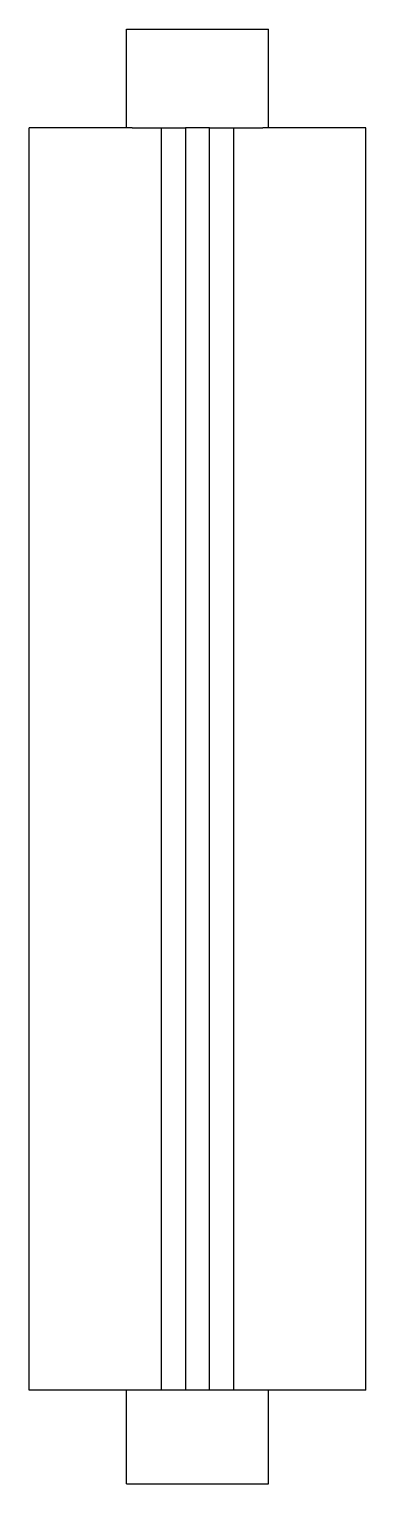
# Model space of a CAD drawing. Header units: metres. Extents: x 0 to 14, y -60.5 to 0.
import ezdxf

# ---------------------------------------------------------------- set-up
doc = ezdxf.new("R2010")
doc.units = ezdxf.units.M

msp = doc.modelspace()

# ---------------------------------------------------------------- linework, layer by layer
for points in [[(4.05, 0), (4.055, 0), (4.06, 0), (4.066, 0), (4.075, 0), (4.091, 0), (4.106, 0), (4.122, 0), (4.146, 0), (4.172, 0), (4.197, 0), (4.226, 0), (4.261, 0), (4.297, 0), (4.332, 0), (4.374, 0), (4.419, 0), (4.464, 0), (4.51, 0), (4.563, 0), (4.617, 0), (4.671, 0), (4.729, 0), (4.791, 0), (4.852, 0), (4.914, 0), (4.983, 0), (5.052, 0), (5.121, 0), (5.193, 0), (5.269, 0), (5.344, 0), (5.42, 0), (5.5, 0), (5.581, 0), (5.662, 0), (5.744, 0), (5.83, 0), (5.916, 0), (6.001, 0), (6.089, 0), (6.178, 0), (6.267, 0), (6.357, 0), (6.448, 0), (6.539, 0), (6.631, 0), (6.723, 0), (6.815, 0), (6.908, 0), (7, 0)], [(4.05, -4.1), (4.05, -4.018), (4.05, -3.936), (4.05, -3.854), (4.05, -3.772), (4.05, -3.69), (4.05, -3.608), (4.05, -3.526), (4.05, -3.444), (4.05, -3.362), (4.05, -3.28), (4.05, -3.198), (4.05, -3.116), (4.05, -3.034), (4.05, -2.952), (4.05, -2.87), (4.05, -2.788), (4.05, -2.706), (4.05, -2.624), (4.05, -2.542), (4.05, -2.46), (4.05, -2.378), (4.05, -2.296), (4.05, -2.214), (4.05, -2.132), (4.05, -2.05), (4.05, -1.968), (4.05, -1.886), (4.05, -1.804), (4.05, -1.722), (4.05, -1.64), (4.05, -1.558), (4.05, -1.476), (4.05, -1.394), (4.05, -1.312), (4.05, -1.23), (4.05, -1.148), (4.05, -1.066), (4.05, -0.984), (4.05, -0.902), (4.05, -0.82), (4.05, -0.738), (4.05, -0.656), (4.05, -0.574), (4.05, -0.492), (4.05, -0.41), (4.05, -0.328), (4.05, -0.246), (4.05, -0.164), (4.05, -0.082), (4.05, 0)], [(7, 0), (7.092, 0), (7.185, 0), (7.277, 0), (7.369, 0), (7.461, 0), (7.552, 0), (7.643, 0), (7.733, 0), (7.822, 0), (7.911, 0), (7.999, 0), (8.084, 0), (8.17, 0), (8.256, 0), (8.338, 0), (8.419, 0), (8.5, 0), (8.58, 0), (8.656, 0), (8.731, 0), (8.807, 0), (8.879, 0), (8.948, 0), (9.017, 0), (9.086, 0), (9.148, 0), (9.209, 0), (9.271, 0), (9.329, 0), (9.383, 0), (9.437, 0), (9.49, 0), (9.536, 0), (9.581, 0), (9.626, 0), (9.668, 0), (9.703, 0), (9.739, 0), (9.774, 0), (9.803, 0), (9.828, 0), (9.854, 0), (9.878, 0), (9.894, 0), (9.909, 0), (9.925, 0), (9.934, 0), (9.94, 0), (9.945, 0), (9.95, 0)], [(9.95, -4.1), (9.95, -4.018), (9.95, -3.936), (9.95, -3.854), (9.95, -3.772), (9.95, -3.69), (9.95, -3.608), (9.95, -3.526), (9.95, -3.444), (9.95, -3.362), (9.95, -3.28), (9.95, -3.198), (9.95, -3.116), (9.95, -3.034), (9.95, -2.952), (9.95, -2.87), (9.95, -2.788), (9.95, -2.706), (9.95, -2.624), (9.95, -2.542), (9.95, -2.46), (9.95, -2.378), (9.95, -2.296), (9.95, -2.214), (9.95, -2.132), (9.95, -2.05), (9.95, -1.968), (9.95, -1.886), (9.95, -1.804), (9.95, -1.722), (9.95, -1.64), (9.95, -1.558), (9.95, -1.476), (9.95, -1.394), (9.95, -1.312), (9.95, -1.23), (9.95, -1.148), (9.95, -1.066), (9.95, -0.984), (9.95, -0.902), (9.95, -0.82), (9.95, -0.738), (9.95, -0.656), (9.95, -0.574), (9.95, -0.492), (9.95, -0.41), (9.95, -0.328), (9.95, -0.246), (9.95, -0.164), (9.95, -0.082), (9.95, 0)], [(0, -56.6), (0, -55.55), (0, -54.5), (0, -53.45), (0, -52.4), (0, -51.35), (0, -50.3), (0, -49.25), (0, -48.2), (0, -47.15), (0, -46.1), (0, -45.05), (0, -44), (0, -42.95), (0, -41.9), (0, -40.85), (0, -39.8), (0, -38.75), (0, -37.7), (0, -36.65), (0, -35.6), (0, -34.55), (0, -33.5), (0, -32.45), (0, -31.4), (0, -30.35), (0, -29.3), (0, -28.25), (0, -27.2), (0, -26.15), (0, -25.1), (0, -24.05), (0, -23), (0, -21.95), (0, -20.9), (0, -19.85), (0, -18.8), (0, -17.75), (0, -16.7), (0, -15.65), (0, -14.6), (0, -13.55), (0, -12.5), (0, -11.45), (0, -10.4), (0, -9.35), (0, -8.3), (0, -7.25), (0, -6.2), (0, -5.15), (0, -4.1)], [(4.278, -4.1), (4.13, -4.1), (3.981, -4.1), (3.833, -4.1), (3.688, -4.1), (3.546, -4.1), (3.404, -4.1), (3.262, -4.1), (3.126, -4.1), (2.992, -4.1), (2.857, -4.1), (2.725, -4.1), (2.599, -4.1), (2.473, -4.1), (2.347, -4.1), (2.227, -4.1), (2.11, -4.1), (1.993, -4.1), (1.877, -4.1), (1.77, -4.1), (1.663, -4.1), (1.556, -4.1), (1.455, -4.1), (1.359, -4.1), (1.263, -4.1), (1.167, -4.1), (1.082, -4.1), (0.997, -4.1), (0.912, -4.1), (0.832, -4.1), (0.76, -4.1), (0.687, -4.1), (0.614, -4.1), (0.552, -4.1), (0.492, -4.1), (0.431, -4.1), (0.375, -4.1), (0.328, -4.1), (0.28, -4.1), (0.233, -4.1), (0.195, -4.1), (0.161, -4.1), (0.127, -4.1), (0.095, -4.1), (0.074, -4.1), (0.054, -4.1), (0.033, -4.1), (0.021, -4.1), (0.014, -4.1), (0.007, -4.1), (0, -4.1)], [(4.278, -4.1), (4.32, -4.1), (4.362, -4.1), (4.405, -4.1), (4.446, -4.1), (4.487, -4.1), (4.527, -4.1), (4.568, -4.1), (4.607, -4.1), (4.645, -4.1), (4.684, -4.1), (4.721, -4.1), (4.757, -4.1), (4.793, -4.1), (4.83, -4.1), (4.864, -4.1), (4.897, -4.1), (4.931, -4.1), (4.964, -4.1), (4.994, -4.1), (5.025, -4.1), (5.055, -4.1), (5.084, -4.1), (5.112, -4.1), (5.139, -4.1), (5.167, -4.1), (5.191, -4.1), (5.215, -4.1), (5.239, -4.1), (5.262, -4.1), (5.283, -4.1), (5.304, -4.1), (5.325, -4.1), (5.342, -4.1), (5.36, -4.1), (5.377, -4.1), (5.393, -4.1), (5.406, -4.1), (5.42, -4.1), (5.433, -4.1), (5.444, -4.1), (5.454, -4.1), (5.464, -4.1), (5.473, -4.1), (5.479, -4.1), (5.485, -4.1), (5.49, -4.1), (5.494, -4.1), (5.496, -4.1), (5.498, -4.1), (5.5, -4.1)], [(5.5, -56.6), (5.5, -55.55), (5.5, -54.5), (5.5, -53.45), (5.5, -52.4), (5.5, -51.35), (5.5, -50.3), (5.5, -49.25), (5.5, -48.2), (5.5, -47.15), (5.5, -46.1), (5.5, -45.05), (5.5, -44), (5.5, -42.95), (5.5, -41.9), (5.5, -40.85), (5.5, -39.8), (5.5, -38.75), (5.5, -37.7), (5.5, -36.65), (5.5, -35.6), (5.5, -34.55), (5.5, -33.5), (5.5, -32.45), (5.5, -31.4), (5.5, -30.35), (5.5, -29.3), (5.5, -28.25), (5.5, -27.2), (5.5, -26.15), (5.5, -25.1), (5.5, -24.05), (5.5, -23), (5.5, -21.95), (5.5, -20.9), (5.5, -19.85), (5.5, -18.8), (5.5, -17.75), (5.5, -16.7), (5.5, -15.65), (5.5, -14.6), (5.5, -13.55), (5.5, -12.5), (5.5, -11.45), (5.5, -10.4), (5.5, -9.35), (5.5, -8.3), (5.5, -7.25), (5.5, -6.2), (5.5, -5.15), (5.5, -4.1)], [(5.5, -4.1), (5.52, -4.1), (5.54, -4.1), (5.56, -4.1), (5.58, -4.1), (5.6, -4.1), (5.62, -4.1), (5.64, -4.1), (5.66, -4.1), (5.68, -4.1), (5.7, -4.1), (5.72, -4.1), (5.74, -4.1), (5.76, -4.1), (5.78, -4.1), (5.8, -4.1), (5.82, -4.1), (5.84, -4.1), (5.86, -4.1), (5.88, -4.1), (5.9, -4.1), (5.92, -4.1), (5.94, -4.1), (5.96, -4.1), (5.98, -4.1), (6, -4.1), (6.02, -4.1), (6.04, -4.1), (6.06, -4.1), (6.08, -4.1), (6.1, -4.1), (6.12, -4.1), (6.14, -4.1), (6.16, -4.1), (6.18, -4.1), (6.2, -4.1), (6.22, -4.1), (6.24, -4.1), (6.26, -4.1), (6.28, -4.1), (6.3, -4.1), (6.32, -4.1), (6.34, -4.1), (6.36, -4.1), (6.38, -4.1), (6.4, -4.1), (6.42, -4.1), (6.44, -4.1), (6.46, -4.1), (6.48, -4.1), (6.5, -4.1)], [(7.5, -4.1), (7.48, -4.1), (7.46, -4.1), (7.44, -4.1), (7.42, -4.1), (7.4, -4.1), (7.38, -4.1), (7.36, -4.1), (7.34, -4.1), (7.32, -4.1), (7.3, -4.1), (7.28, -4.1), (7.26, -4.1), (7.24, -4.1), (7.22, -4.1), (7.2, -4.1), (7.18, -4.1), (7.16, -4.1), (7.14, -4.1), (7.12, -4.1), (7.1, -4.1), (7.08, -4.1), (7.06, -4.1), (7.04, -4.1), (7.02, -4.1), (7, -4.1), (6.98, -4.1), (6.96, -4.1), (6.94, -4.1), (6.92, -4.1), (6.9, -4.1), (6.88, -4.1), (6.86, -4.1), (6.84, -4.1), (6.82, -4.1), (6.8, -4.1), (6.78, -4.1), (6.76, -4.1), (6.74, -4.1), (6.72, -4.1), (6.7, -4.1), (6.68, -4.1), (6.66, -4.1), (6.64, -4.1), (6.62, -4.1), (6.6, -4.1), (6.58, -4.1), (6.56, -4.1), (6.54, -4.1), (6.52, -4.1), (6.5, -4.1)], [(6.5, -4.1), (6.5, -5.15), (6.5, -6.2), (6.5, -7.25), (6.5, -8.3), (6.5, -9.35), (6.5, -10.4), (6.5, -11.45), (6.5, -12.5), (6.5, -13.55), (6.5, -14.6), (6.5, -15.65), (6.5, -16.7), (6.5, -17.75), (6.5, -18.8), (6.5, -19.85), (6.5, -20.9), (6.5, -21.95), (6.5, -23), (6.5, -24.05), (6.5, -25.1), (6.5, -26.15), (6.5, -27.2), (6.5, -28.25), (6.5, -29.3), (6.5, -30.35), (6.5, -31.4), (6.5, -32.45), (6.5, -33.5), (6.5, -34.55), (6.5, -35.6), (6.5, -36.65), (6.5, -37.7), (6.5, -38.75), (6.5, -39.8), (6.5, -40.85), (6.5, -41.9), (6.5, -42.95), (6.5, -44), (6.5, -45.05), (6.5, -46.1), (6.5, -47.15), (6.5, -48.2), (6.5, -49.25), (6.5, -50.3), (6.5, -51.35), (6.5, -52.4), (6.5, -53.45), (6.5, -54.5), (6.5, -55.55), (6.5, -56.6)], [(7.5, -56.6), (7.5, -55.55), (7.5, -54.5), (7.5, -53.45), (7.5, -52.4), (7.5, -51.35), (7.5, -50.3), (7.5, -49.25), (7.5, -48.2), (7.5, -47.15), (7.5, -46.1), (7.5, -45.05), (7.5, -44), (7.5, -42.95), (7.5, -41.9), (7.5, -40.85), (7.5, -39.8), (7.5, -38.75), (7.5, -37.7), (7.5, -36.65), (7.5, -35.6), (7.5, -34.55), (7.5, -33.5), (7.5, -32.45), (7.5, -31.4), (7.5, -30.35), (7.5, -29.3), (7.5, -28.25), (7.5, -27.2), (7.5, -26.15), (7.5, -25.1), (7.5, -24.05), (7.5, -23), (7.5, -21.95), (7.5, -20.9), (7.5, -19.85), (7.5, -18.8), (7.5, -17.75), (7.5, -16.7), (7.5, -15.65), (7.5, -14.6), (7.5, -13.55), (7.5, -12.5), (7.5, -11.45), (7.5, -10.4), (7.5, -9.35), (7.5, -8.3), (7.5, -7.25), (7.5, -6.2), (7.5, -5.15), (7.5, -4.1)], [(7.5, -4.1), (7.52, -4.1), (7.54, -4.1), (7.56, -4.1), (7.58, -4.1), (7.6, -4.1), (7.62, -4.1), (7.64, -4.1), (7.66, -4.1), (7.68, -4.1), (7.7, -4.1), (7.72, -4.1), (7.74, -4.1), (7.76, -4.1), (7.78, -4.1), (7.8, -4.1), (7.82, -4.1), (7.84, -4.1), (7.86, -4.1), (7.88, -4.1), (7.9, -4.1), (7.92, -4.1), (7.94, -4.1), (7.96, -4.1), (7.98, -4.1), (8, -4.1), (8.02, -4.1), (8.04, -4.1), (8.06, -4.1), (8.08, -4.1), (8.1, -4.1), (8.12, -4.1), (8.14, -4.1), (8.16, -4.1), (8.18, -4.1), (8.2, -4.1), (8.22, -4.1), (8.24, -4.1), (8.26, -4.1), (8.28, -4.1), (8.3, -4.1), (8.32, -4.1), (8.34, -4.1), (8.36, -4.1), (8.38, -4.1), (8.4, -4.1), (8.42, -4.1), (8.44, -4.1), (8.46, -4.1), (8.48, -4.1), (8.5, -4.1)], [(8.5, -4.1), (8.5, -5.15), (8.5, -6.2), (8.5, -7.25), (8.5, -8.3), (8.5, -9.35), (8.5, -10.4), (8.5, -11.45), (8.5, -12.5), (8.5, -13.55), (8.5, -14.6), (8.5, -15.65), (8.5, -16.7), (8.5, -17.75), (8.5, -18.8), (8.5, -19.85), (8.5, -20.9), (8.5, -21.95), (8.5, -23), (8.5, -24.05), (8.5, -25.1), (8.5, -26.15), (8.5, -27.2), (8.5, -28.25), (8.5, -29.3), (8.5, -30.35), (8.5, -31.4), (8.5, -32.45), (8.5, -33.5), (8.5, -34.55), (8.5, -35.6), (8.5, -36.65), (8.5, -37.7), (8.5, -38.75), (8.5, -39.8), (8.5, -40.85), (8.5, -41.9), (8.5, -42.95), (8.5, -44), (8.5, -45.05), (8.5, -46.1), (8.5, -47.15), (8.5, -48.2), (8.5, -49.25), (8.5, -50.3), (8.5, -51.35), (8.5, -52.4), (8.5, -53.45), (8.5, -54.5), (8.5, -55.55), (8.5, -56.6)], [(8.5, -4.1), (8.502, -4.1), (8.504, -4.1), (8.506, -4.1), (8.51, -4.1), (8.515, -4.1), (8.521, -4.1), (8.527, -4.1), (8.536, -4.1), (8.546, -4.1), (8.556, -4.1), (8.567, -4.1), (8.58, -4.1), (8.594, -4.1), (8.607, -4.1), (8.623, -4.1), (8.64, -4.1), (8.658, -4.1), (8.675, -4.1), (8.696, -4.1), (8.717, -4.1), (8.738, -4.1), (8.761, -4.1), (8.785, -4.1), (8.809, -4.1), (8.833, -4.1), (8.861, -4.1), (8.888, -4.1), (8.916, -4.1), (8.945, -4.1), (8.975, -4.1), (9.006, -4.1), (9.036, -4.1), (9.069, -4.1), (9.103, -4.1), (9.136, -4.1), (9.17, -4.1), (9.207, -4.1), (9.243, -4.1), (9.279, -4.1), (9.316, -4.1), (9.355, -4.1), (9.393, -4.1), (9.432, -4.1), (9.473, -4.1), (9.513, -4.1), (9.554, -4.1), (9.595, -4.1), (9.638, -4.1), (9.68, -4.1), (9.722, -4.1)], [(14, -4.1), (13.993, -4.1), (13.986, -4.1), (13.979, -4.1), (13.967, -4.1), (13.946, -4.1), (13.926, -4.1), (13.905, -4.1), (13.873, -4.1), (13.839, -4.1), (13.805, -4.1), (13.767, -4.1), (13.72, -4.1), (13.672, -4.1), (13.625, -4.1), (13.569, -4.1), (13.508, -4.1), (13.448, -4.1), (13.386, -4.1), (13.313, -4.1), (13.24, -4.1), (13.168, -4.1), (13.088, -4.1), (13.003, -4.1), (12.918, -4.1), (12.833, -4.1), (12.737, -4.1), (12.641, -4.1), (12.545, -4.1), (12.444, -4.1), (12.337, -4.1), (12.23, -4.1), (12.123, -4.1), (12.007, -4.1), (11.89, -4.1), (11.773, -4.1), (11.653, -4.1), (11.527, -4.1), (11.401, -4.1), (11.275, -4.1), (11.143, -4.1), (11.008, -4.1), (10.874, -4.1), (10.738, -4.1), (10.596, -4.1), (10.454, -4.1), (10.312, -4.1), (10.167, -4.1), (10.019, -4.1), (9.87, -4.1), (9.722, -4.1)], [(14, -56.6), (14, -55.55), (14, -54.5), (14, -53.45), (14, -52.4), (14, -51.35), (14, -50.3), (14, -49.25), (14, -48.2), (14, -47.15), (14, -46.1), (14, -45.05), (14, -44), (14, -42.95), (14, -41.9), (14, -40.85), (14, -39.8), (14, -38.75), (14, -37.7), (14, -36.65), (14, -35.6), (14, -34.55), (14, -33.5), (14, -32.45), (14, -31.4), (14, -30.35), (14, -29.3), (14, -28.25), (14, -27.2), (14, -26.15), (14, -25.1), (14, -24.05), (14, -23), (14, -21.95), (14, -20.9), (14, -19.85), (14, -18.8), (14, -17.75), (14, -16.7), (14, -15.65), (14, -14.6), (14, -13.55), (14, -12.5), (14, -11.45), (14, -10.4), (14, -9.35), (14, -8.3), (14, -7.25), (14, -6.2), (14, -5.15), (14, -4.1)], [(4.278, -56.6), (4.13, -56.6), (3.981, -56.6), (3.833, -56.6), (3.688, -56.6), (3.546, -56.6), (3.404, -56.6), (3.262, -56.6), (3.126, -56.6), (2.992, -56.6), (2.857, -56.6), (2.725, -56.6), (2.599, -56.6), (2.473, -56.6), (2.347, -56.6), (2.227, -56.6), (2.11, -56.6), (1.993, -56.6), (1.877, -56.6), (1.77, -56.6), (1.663, -56.6), (1.556, -56.6), (1.455, -56.6), (1.359, -56.6), (1.263, -56.6), (1.167, -56.6), (1.082, -56.6), (0.997, -56.6), (0.912, -56.6), (0.832, -56.6), (0.76, -56.6), (0.687, -56.6), (0.614, -56.6), (0.552, -56.6), (0.492, -56.6), (0.431, -56.6), (0.375, -56.6), (0.328, -56.6), (0.28, -56.6), (0.233, -56.6), (0.195, -56.6), (0.161, -56.6), (0.127, -56.6), (0.095, -56.6), (0.074, -56.6), (0.054, -56.6), (0.033, -56.6), (0.021, -56.6), (0.014, -56.6), (0.007, -56.6), (0, -56.6)], [(4.05, -60.5), (4.05, -60.422), (4.05, -60.344), (4.05, -60.266), (4.05, -60.188), (4.05, -60.11), (4.05, -60.032), (4.05, -59.954), (4.05, -59.876), (4.05, -59.798), (4.05, -59.72), (4.05, -59.642), (4.05, -59.564), (4.05, -59.486), (4.05, -59.408), (4.05, -59.33), (4.05, -59.252), (4.05, -59.174), (4.05, -59.096), (4.05, -59.018), (4.05, -58.94), (4.05, -58.862), (4.05, -58.784), (4.05, -58.706), (4.05, -58.628), (4.05, -58.55), (4.05, -58.472), (4.05, -58.394), (4.05, -58.316), (4.05, -58.238), (4.05, -58.16), (4.05, -58.082), (4.05, -58.004), (4.05, -57.926), (4.05, -57.848), (4.05, -57.77), (4.05, -57.692), (4.05, -57.614), (4.05, -57.536), (4.05, -57.458), (4.05, -57.38), (4.05, -57.302), (4.05, -57.224), (4.05, -57.146), (4.05, -57.068), (4.05, -56.99), (4.05, -56.912), (4.05, -56.834), (4.05, -56.756), (4.05, -56.678), (4.05, -56.6)], [(5.5, -56.6), (5.498, -56.6), (5.496, -56.6), (5.494, -56.6), (5.49, -56.6), (5.485, -56.6), (5.479, -56.6), (5.473, -56.6), (5.464, -56.6), (5.454, -56.6), (5.444, -56.6), (5.433, -56.6), (5.42, -56.6), (5.406, -56.6), (5.393, -56.6), (5.377, -56.6), (5.36, -56.6), (5.342, -56.6), (5.325, -56.6), (5.304, -56.6), (5.283, -56.6), (5.262, -56.6), (5.239, -56.6), (5.215, -56.6), (5.191, -56.6), (5.167, -56.6), (5.139, -56.6), (5.112, -56.6), (5.084, -56.6), (5.055, -56.6), (5.025, -56.6), (4.994, -56.6), (4.964, -56.6), (4.931, -56.6), (4.897, -56.6), (4.864, -56.6), (4.83, -56.6), (4.793, -56.6), (4.757, -56.6), (4.721, -56.6), (4.684, -56.6), (4.645, -56.6), (4.607, -56.6), (4.568, -56.6), (4.527, -56.6), (4.487, -56.6), (4.446, -56.6), (4.405, -56.6), (4.362, -56.6), (4.32, -56.6), (4.278, -56.6)], [(6.5, -56.6), (6.48, -56.6), (6.46, -56.6), (6.44, -56.6), (6.42, -56.6), (6.4, -56.6), (6.38, -56.6), (6.36, -56.6), (6.34, -56.6), (6.32, -56.6), (6.3, -56.6), (6.28, -56.6), (6.26, -56.6), (6.24, -56.6), (6.22, -56.6), (6.2, -56.6), (6.18, -56.6), (6.16, -56.6), (6.14, -56.6), (6.12, -56.6), (6.1, -56.6), (6.08, -56.6), (6.06, -56.6), (6.04, -56.6), (6.02, -56.6), (6, -56.6), (5.98, -56.6), (5.96, -56.6), (5.94, -56.6), (5.92, -56.6), (5.9, -56.6), (5.88, -56.6), (5.86, -56.6), (5.84, -56.6), (5.82, -56.6), (5.8, -56.6), (5.78, -56.6), (5.76, -56.6), (5.74, -56.6), (5.72, -56.6), (5.7, -56.6), (5.68, -56.6), (5.66, -56.6), (5.64, -56.6), (5.62, -56.6), (5.6, -56.6), (5.58, -56.6), (5.56, -56.6), (5.54, -56.6), (5.52, -56.6), (5.5, -56.6)], [(7.5, -56.6), (7.48, -56.6), (7.46, -56.6), (7.44, -56.6), (7.42, -56.6), (7.4, -56.6), (7.38, -56.6), (7.36, -56.6), (7.34, -56.6), (7.32, -56.6), (7.3, -56.6), (7.28, -56.6), (7.26, -56.6), (7.24, -56.6), (7.22, -56.6), (7.2, -56.6), (7.18, -56.6), (7.16, -56.6), (7.14, -56.6), (7.12, -56.6), (7.1, -56.6), (7.08, -56.6), (7.06, -56.6), (7.04, -56.6), (7.02, -56.6), (7, -56.6), (6.98, -56.6), (6.96, -56.6), (6.94, -56.6), (6.92, -56.6), (6.9, -56.6), (6.88, -56.6), (6.86, -56.6), (6.84, -56.6), (6.82, -56.6), (6.8, -56.6), (6.78, -56.6), (6.76, -56.6), (6.74, -56.6), (6.72, -56.6), (6.7, -56.6), (6.68, -56.6), (6.66, -56.6), (6.64, -56.6), (6.62, -56.6), (6.6, -56.6), (6.58, -56.6), (6.56, -56.6), (6.54, -56.6), (6.52, -56.6), (6.5, -56.6)], [(8.5, -56.6), (8.48, -56.6), (8.46, -56.6), (8.44, -56.6), (8.42, -56.6), (8.4, -56.6), (8.38, -56.6), (8.36, -56.6), (8.34, -56.6), (8.32, -56.6), (8.3, -56.6), (8.28, -56.6), (8.26, -56.6), (8.24, -56.6), (8.22, -56.6), (8.2, -56.6), (8.18, -56.6), (8.16, -56.6), (8.14, -56.6), (8.12, -56.6), (8.1, -56.6), (8.08, -56.6), (8.06, -56.6), (8.04, -56.6), (8.02, -56.6), (8, -56.6), (7.98, -56.6), (7.96, -56.6), (7.94, -56.6), (7.92, -56.6), (7.9, -56.6), (7.88, -56.6), (7.86, -56.6), (7.84, -56.6), (7.82, -56.6), (7.8, -56.6), (7.78, -56.6), (7.76, -56.6), (7.74, -56.6), (7.72, -56.6), (7.7, -56.6), (7.68, -56.6), (7.66, -56.6), (7.64, -56.6), (7.62, -56.6), (7.6, -56.6), (7.58, -56.6), (7.56, -56.6), (7.54, -56.6), (7.52, -56.6), (7.5, -56.6)], [(9.722, -56.6), (9.68, -56.6), (9.638, -56.6), (9.595, -56.6), (9.554, -56.6), (9.513, -56.6), (9.473, -56.6), (9.432, -56.6), (9.393, -56.6), (9.355, -56.6), (9.316, -56.6), (9.279, -56.6), (9.243, -56.6), (9.207, -56.6), (9.17, -56.6), (9.136, -56.6), (9.103, -56.6), (9.069, -56.6), (9.036, -56.6), (9.006, -56.6), (8.975, -56.6), (8.945, -56.6), (8.916, -56.6), (8.888, -56.6), (8.861, -56.6), (8.833, -56.6), (8.809, -56.6), (8.785, -56.6), (8.761, -56.6), (8.738, -56.6), (8.717, -56.6), (8.696, -56.6), (8.675, -56.6), (8.658, -56.6), (8.64, -56.6), (8.623, -56.6), (8.607, -56.6), (8.594, -56.6), (8.58, -56.6), (8.567, -56.6), (8.556, -56.6), (8.546, -56.6), (8.536, -56.6), (8.527, -56.6), (8.521, -56.6), (8.515, -56.6), (8.51, -56.6), (8.506, -56.6), (8.504, -56.6), (8.502, -56.6), (8.5, -56.6)], [(14, -56.6), (13.993, -56.6), (13.986, -56.6), (13.979, -56.6), (13.967, -56.6), (13.946, -56.6), (13.926, -56.6), (13.905, -56.6), (13.873, -56.6), (13.839, -56.6), (13.805, -56.6), (13.767, -56.6), (13.72, -56.6), (13.672, -56.6), (13.625, -56.6), (13.569, -56.6), (13.508, -56.6), (13.448, -56.6), (13.386, -56.6), (13.313, -56.6), (13.24, -56.6), (13.168, -56.6), (13.088, -56.6), (13.003, -56.6), (12.918, -56.6), (12.833, -56.6), (12.737, -56.6), (12.641, -56.6), (12.545, -56.6), (12.444, -56.6), (12.337, -56.6), (12.23, -56.6), (12.123, -56.6), (12.007, -56.6), (11.89, -56.6), (11.773, -56.6), (11.653, -56.6), (11.527, -56.6), (11.401, -56.6), (11.275, -56.6), (11.143, -56.6), (11.008, -56.6), (10.874, -56.6), (10.738, -56.6), (10.596, -56.6), (10.454, -56.6), (10.312, -56.6), (10.167, -56.6), (10.019, -56.6), (9.87, -56.6), (9.722, -56.6)], [(9.95, -60.5), (9.95, -60.422), (9.95, -60.344), (9.95, -60.266), (9.95, -60.188), (9.95, -60.11), (9.95, -60.032), (9.95, -59.954), (9.95, -59.876), (9.95, -59.798), (9.95, -59.72), (9.95, -59.642), (9.95, -59.564), (9.95, -59.486), (9.95, -59.408), (9.95, -59.33), (9.95, -59.252), (9.95, -59.174), (9.95, -59.096), (9.95, -59.018), (9.95, -58.94), (9.95, -58.862), (9.95, -58.784), (9.95, -58.706), (9.95, -58.628), (9.95, -58.55), (9.95, -58.472), (9.95, -58.394), (9.95, -58.316), (9.95, -58.238), (9.95, -58.16), (9.95, -58.082), (9.95, -58.004), (9.95, -57.926), (9.95, -57.848), (9.95, -57.77), (9.95, -57.692), (9.95, -57.614), (9.95, -57.536), (9.95, -57.458), (9.95, -57.38), (9.95, -57.302), (9.95, -57.224), (9.95, -57.146), (9.95, -57.068), (9.95, -56.99), (9.95, -56.912), (9.95, -56.834), (9.95, -56.756), (9.95, -56.678), (9.95, -56.6)], [(4.05, -60.5), (4.055, -60.5), (4.06, -60.5), (4.066, -60.5), (4.075, -60.5), (4.091, -60.5), (4.106, -60.5), (4.122, -60.5), (4.146, -60.5), (4.172, -60.5), (4.197, -60.5), (4.226, -60.5), (4.261, -60.5), (4.297, -60.5), (4.332, -60.5), (4.374, -60.5), (4.419, -60.5), (4.464, -60.5), (4.51, -60.5), (4.563, -60.5), (4.617, -60.5), (4.671, -60.5), (4.729, -60.5), (4.791, -60.5), (4.852, -60.5), (4.914, -60.5), (4.983, -60.5), (5.052, -60.5), (5.121, -60.5), (5.193, -60.5), (5.269, -60.5), (5.344, -60.5), (5.42, -60.5), (5.5, -60.5), (5.581, -60.5), (5.662, -60.5), (5.744, -60.5), (5.83, -60.5), (5.916, -60.5), (6.001, -60.5), (6.089, -60.5), (6.178, -60.5), (6.267, -60.5), (6.357, -60.5), (6.448, -60.5), (6.539, -60.5), (6.631, -60.5), (6.723, -60.5), (6.815, -60.5), (6.908, -60.5), (7, -60.5)], [(7, -60.5), (7.092, -60.5), (7.185, -60.5), (7.277, -60.5), (7.369, -60.5), (7.461, -60.5), (7.552, -60.5), (7.643, -60.5), (7.733, -60.5), (7.822, -60.5), (7.911, -60.5), (7.999, -60.5), (8.084, -60.5), (8.17, -60.5), (8.256, -60.5), (8.338, -60.5), (8.419, -60.5), (8.5, -60.5), (8.58, -60.5), (8.656, -60.5), (8.731, -60.5), (8.807, -60.5), (8.879, -60.5), (8.948, -60.5), (9.017, -60.5), (9.086, -60.5), (9.148, -60.5), (9.209, -60.5), (9.271, -60.5), (9.329, -60.5), (9.383, -60.5), (9.437, -60.5), (9.49, -60.5), (9.536, -60.5), (9.581, -60.5), (9.626, -60.5), (9.668, -60.5), (9.703, -60.5), (9.739, -60.5), (9.774, -60.5), (9.803, -60.5), (9.828, -60.5), (9.854, -60.5), (9.878, -60.5), (9.894, -60.5), (9.909, -60.5), (9.925, -60.5), (9.934, -60.5), (9.94, -60.5), (9.945, -60.5), (9.95, -60.5)]]:
    msp.add_lwpolyline(points)

doc.saveas('drawing.dxf')
